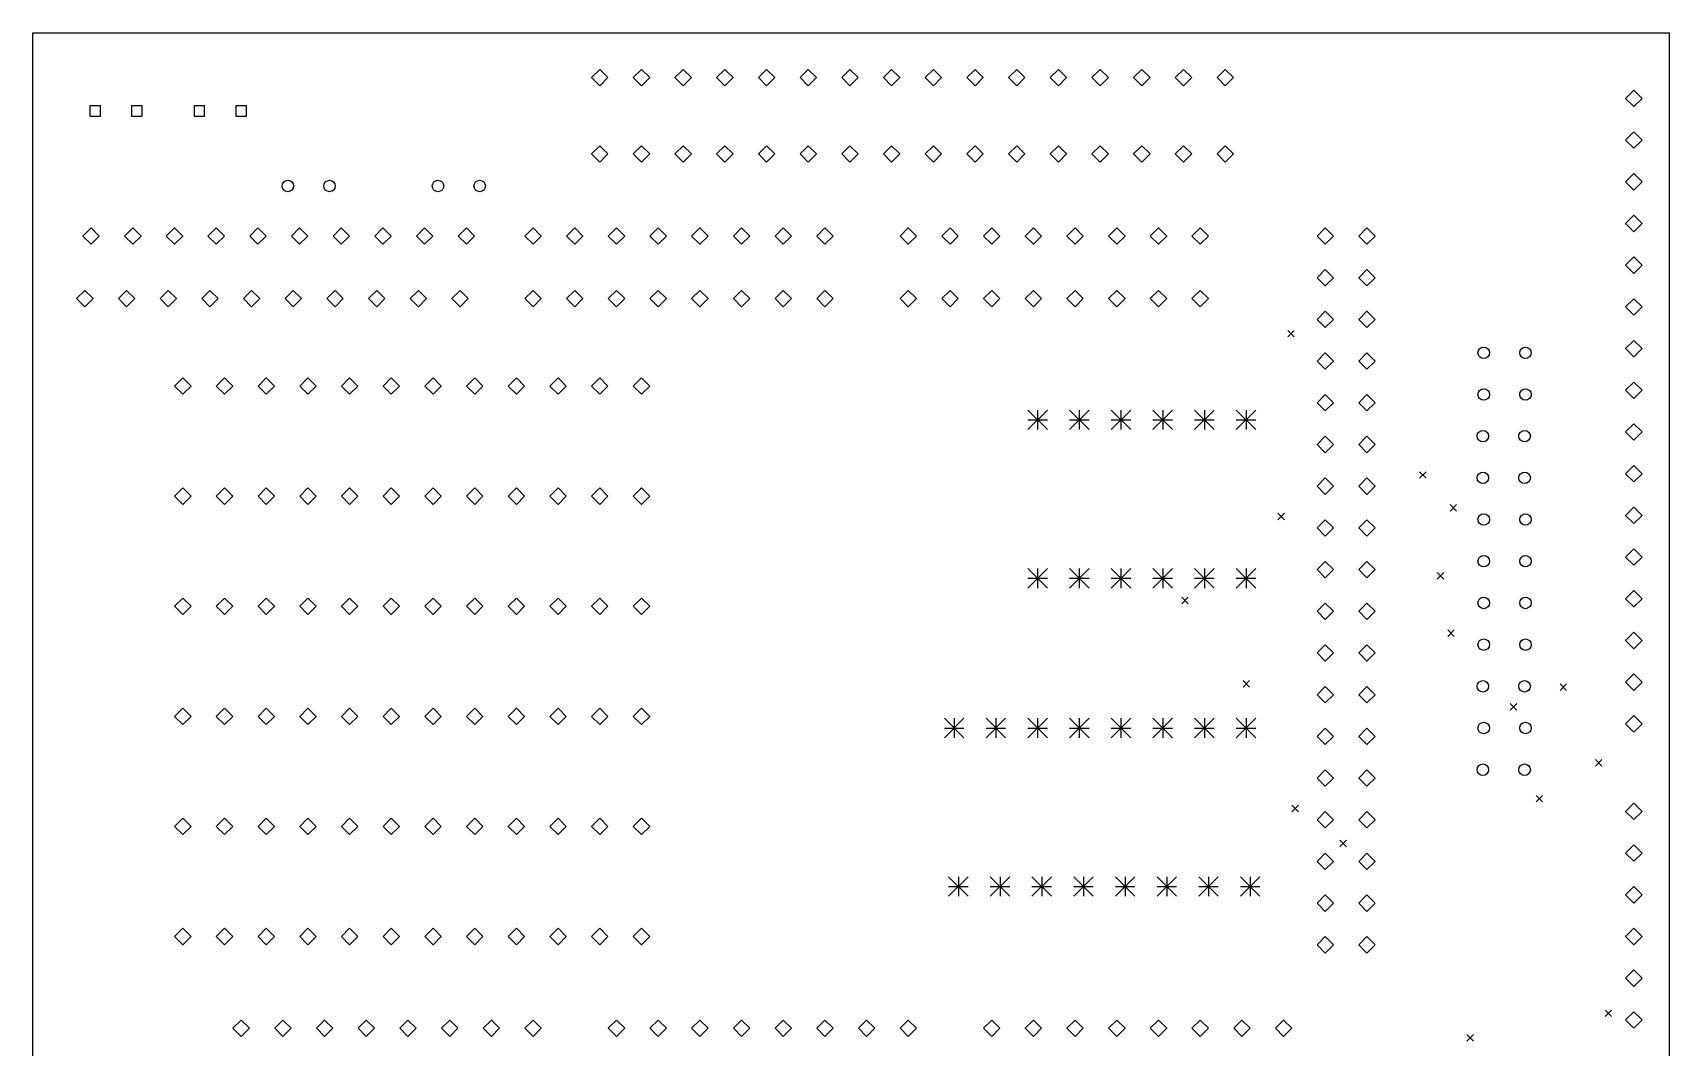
# Model space of a CAD drawing. Extents: x 114 to 215, y -159 to -37.
# Drawn here: x 115.2 to 214.9, y -98.6 to -36.8 of the extents above; entities that cross this region are included whole.
import ezdxf

# ---------------------------------------------------------------- set-up
doc = ezdxf.new("R2010")
doc.units = 0
doc.layers.add('BLACK', color=7, linetype='CONTINUOUS')

msp = doc.modelspace()

# ---------------------------------------------------------------- linework, layer by layer
at = {"layer": 'BLACK', "linetype": 'CONTINUOUS'}
for p, q in [((115.24, -36.8175), (214.935, -36.8175)), ((115.24, -135.2425), (115.24, -36.8175)), ((214.935, -36.8175), (214.935, -135.2425)), ((149.784, -39.048), (149.284, -39.548)), ((149.284, -39.548), (149.784, -40.048)), ((150.284, -39.548), (149.784, -39.048)), ((149.784, -40.048), (150.284, -39.548)), ((152.324, -39.048), (151.824, -39.548)), ((151.824, -39.548), (152.324, -40.048)), ((152.824, -39.548), (152.324, -39.048)), ((152.324, -40.048), (152.824, -39.548)), ((154.864, -39.048), (154.364, -39.548)), ((154.364, -39.548), (154.864, -40.048)), ((155.364, -39.548), (154.864, -39.048)), ((154.864, -40.048), (155.364, -39.548)), ((157.404, -39.048), (156.904, -39.548)), ((156.904, -39.548), (157.404, -40.048)), ((157.904, -39.548), (157.404, -39.048)), ((157.404, -40.048), (157.904, -39.548)), ((159.944, -39.048), (159.444, -39.548)), ((159.444, -39.548), (159.944, -40.048)), ((160.444, -39.548), (159.944, -39.048)), ((159.944, -40.048), (160.444, -39.548)), ((162.484, -39.048), (161.984, -39.548)), ((161.984, -39.548), (162.484, -40.048)), ((162.984, -39.548), (162.484, -39.048)), ((162.484, -40.048), (162.984, -39.548)), ((165.024, -39.048), (164.524, -39.548)), ((164.524, -39.548), (165.024, -40.048)), ((165.524, -39.548), (165.024, -39.048)), ((165.024, -40.048), (165.524, -39.548)), ((167.564, -39.048), (167.064, -39.548)), ((167.064, -39.548), (167.564, -40.048)), ((168.064, -39.548), (167.564, -39.048)), ((167.564, -40.048), (168.064, -39.548)), ((170.104, -39.048), (169.604, -39.548)), ((169.604, -39.548), (170.104, -40.048)), ((170.604, -39.548), (170.104, -39.048)), ((170.104, -40.048), (170.604, -39.548)), ((172.644, -39.048), (172.144, -39.548)), ((172.144, -39.548), (172.644, -40.048)), ((173.144, -39.548), (172.644, -39.048)), ((172.644, -40.048), (173.144, -39.548)), ((175.184, -39.048), (174.684, -39.548)), ((174.684, -39.548), (175.184, -40.048)), ((175.684, -39.548), (175.184, -39.048)), ((175.184, -40.048), (175.684, -39.548)), ((177.724, -39.048), (177.224, -39.548)), ((177.224, -39.548), (177.724, -40.048)), ((178.224, -39.548), (177.724, -39.048)), ((177.724, -40.048), (178.224, -39.548)), ((180.264, -39.048), (179.764, -39.548)), ((179.764, -39.548), (180.264, -40.048)), ((180.764, -39.548), (180.264, -39.048)), ((180.264, -40.048), (180.764, -39.548)), ((182.804, -39.048), (182.304, -39.548)), ((182.304, -39.548), (182.804, -40.048)), ((183.304, -39.548), (182.804, -39.048)), ((182.804, -40.048), (183.304, -39.548)), ((185.344, -39.048), (184.844, -39.548)), ((184.844, -39.548), (185.344, -40.048)), ((185.844, -39.548), (185.344, -39.048)), ((185.344, -40.048), (185.844, -39.548)), ((187.884, -39.048), (187.384, -39.548)), ((187.384, -39.548), (187.884, -40.048)), ((188.384, -39.548), (187.884, -39.048)), ((187.884, -40.048), (188.384, -39.548)), ((212.776, -40.318), (212.276, -40.818)), ((212.276, -40.818), (212.776, -41.318)), ((213.276, -40.818), (212.776, -40.318)), ((212.776, -41.318), (213.276, -40.818)), ((119.363201, -41.261799), (118.726799, -41.261799)), ((118.726799, -41.261799), (118.726799, -41.898201)), ((119.363201, -41.898201), (119.363201, -41.261799)), ((121.903201, -41.261799), (121.266799, -41.261799)), ((121.266799, -41.261799), (121.266799, -41.898201)), ((121.903201, -41.898201), (121.903201, -41.261799)), ((125.713201, -41.261799), (125.076799, -41.261799)), ((125.076799, -41.261799), (125.076799, -41.898201)), ((125.713201, -41.898201), (125.713201, -41.261799)), ((128.253201, -41.261799), (127.616799, -41.261799)), ((127.616799, -41.261799), (127.616799, -41.898201)), ((128.253201, -41.898201), (128.253201, -41.261799)), ((118.726799, -41.898201), (119.363201, -41.898201)), ((121.266799, -41.898201), (121.903201, -41.898201)), ((125.076799, -41.898201), (125.713201, -41.898201)), ((127.616799, -41.898201), (128.253201, -41.898201)), ((212.776, -42.858), (212.276, -43.358)), ((213.276, -43.358), (212.776, -42.858)), ((149.784, -43.698), (149.284, -44.198)), ((150.284, -44.198), (149.784, -43.698)), ((152.324, -43.698), (151.824, -44.198)), ((152.824, -44.198), (152.324, -43.698)), ((154.864, -43.698), (154.364, -44.198)), ((155.364, -44.198), (154.864, -43.698)), ((157.404, -43.698), (156.904, -44.198)), ((157.904, -44.198), (157.404, -43.698)), ((159.944, -43.698), (159.444, -44.198)), ((160.444, -44.198), (159.944, -43.698)), ((162.484, -43.698), (161.984, -44.198)), ((162.984, -44.198), (162.484, -43.698)), ((165.024, -43.698), (164.524, -44.198)), ((165.524, -44.198), (165.024, -43.698)), ((167.564, -43.698), (167.064, -44.198)), ((168.064, -44.198), (167.564, -43.698)), ((170.104, -43.698), (169.604, -44.198)), ((170.604, -44.198), (170.104, -43.698)), ((172.644, -43.698), (172.144, -44.198)), ((173.144, -44.198), (172.644, -43.698)), ((175.184, -43.698), (174.684, -44.198)), ((175.684, -44.198), (175.184, -43.698)), ((177.724, -43.698), (177.224, -44.198)), ((178.224, -44.198), (177.724, -43.698)), ((180.264, -43.698), (179.764, -44.198)), ((180.764, -44.198), (180.264, -43.698)), ((182.804, -43.698), (182.304, -44.198)), ((183.304, -44.198), (182.804, -43.698)), ((185.344, -43.698), (184.844, -44.198)), ((185.844, -44.198), (185.344, -43.698)), ((187.884, -43.698), (187.384, -44.198)), ((188.384, -44.198), (187.884, -43.698)), ((212.276, -43.358), (212.776, -43.858)), ((212.776, -43.858), (213.276, -43.358)), ((149.284, -44.198), (149.784, -44.698)), ((149.784, -44.698), (150.284, -44.198)), ((151.824, -44.198), (152.324, -44.698)), ((152.324, -44.698), (152.824, -44.198)), ((154.364, -44.198), (154.864, -44.698)), ((154.864, -44.698), (155.364, -44.198)), ((156.904, -44.198), (157.404, -44.698)), ((157.404, -44.698), (157.904, -44.198)), ((159.444, -44.198), (159.944, -44.698)), ((159.944, -44.698), (160.444, -44.198)), ((161.984, -44.198), (162.484, -44.698)), ((162.484, -44.698), (162.984, -44.198)), ((164.524, -44.198), (165.024, -44.698)), ((165.024, -44.698), (165.524, -44.198)), ((167.064, -44.198), (167.564, -44.698)), ((167.564, -44.698), (168.064, -44.198)), ((169.604, -44.198), (170.104, -44.698)), ((170.104, -44.698), (170.604, -44.198)), ((172.144, -44.198), (172.644, -44.698)), ((172.644, -44.698), (173.144, -44.198)), ((174.684, -44.198), (175.184, -44.698)), ((175.184, -44.698), (175.684, -44.198)), ((177.224, -44.198), (177.724, -44.698)), ((177.724, -44.698), (178.224, -44.198)), ((179.764, -44.198), (180.264, -44.698)), ((180.264, -44.698), (180.764, -44.198)), ((182.304, -44.198), (182.804, -44.698)), ((182.804, -44.698), (183.304, -44.198)), ((184.844, -44.198), (185.344, -44.698)), ((185.344, -44.698), (185.844, -44.198)), ((187.384, -44.198), (187.884, -44.698)), ((187.884, -44.698), (188.384, -44.198)), ((212.776, -45.398), (212.276, -45.898)), ((213.276, -45.898), (212.776, -45.398)), ((212.276, -45.898), (212.776, -46.398)), ((212.776, -46.398), (213.276, -45.898)), ((118.796, -48.7), (118.296, -49.2)), ((119.296, -49.2), (118.796, -48.7)), ((121.336, -48.7), (120.836, -49.2)), ((121.836, -49.2), (121.336, -48.7)), ((123.876, -48.7), (123.376, -49.2)), ((124.376, -49.2), (123.876, -48.7)), ((126.416, -48.7), (125.916, -49.2)), ((126.916, -49.2), (126.416, -48.7)), ((128.956, -48.7), (128.456, -49.2)), ((129.456, -49.2), (128.956, -48.7)), ((131.496, -48.7), (130.996, -49.2)), ((131.996, -49.2), (131.496, -48.7)), ((134.036, -48.7), (133.536, -49.2)), ((134.536, -49.2), (134.036, -48.7)), ((136.576, -48.7), (136.076, -49.2)), ((137.076, -49.2), (136.576, -48.7)), ((139.116, -48.7), (138.616, -49.2)), ((139.616, -49.2), (139.116, -48.7)), ((141.656, -48.7), (141.156, -49.2)), ((142.156, -49.2), (141.656, -48.7)), ((145.72, -48.7), (145.22, -49.2)), ((146.22, -49.2), (145.72, -48.7)), ((148.26, -48.7), (147.76, -49.2)), ((148.76, -49.2), (148.26, -48.7)), ((150.8, -48.7), (150.3, -49.2)), ((151.3, -49.2), (150.8, -48.7)), ((153.34, -48.7), (152.84, -49.2)), ((153.84, -49.2), (153.34, -48.7)), ((155.88, -48.7), (155.38, -49.2)), ((156.38, -49.2), (155.88, -48.7)), ((158.42, -48.7), (157.92, -49.2)), ((158.92, -49.2), (158.42, -48.7)), ((160.96, -48.7), (160.46, -49.2)), ((161.46, -49.2), (160.96, -48.7)), ((163.5, -48.7), (163, -49.2)), ((164, -49.2), (163.5, -48.7)), ((168.58, -48.7), (168.08, -49.2)), ((169.08, -49.2), (168.58, -48.7)), ((171.12, -48.7), (170.62, -49.2)), ((171.62, -49.2), (171.12, -48.7)), ((173.66, -48.7), (173.16, -49.2)), ((174.16, -49.2), (173.66, -48.7)), ((176.2, -48.7), (175.7, -49.2)), ((176.7, -49.2), (176.2, -48.7)), ((178.74, -48.7), (178.24, -49.2)), ((179.24, -49.2), (178.74, -48.7)), ((181.28, -48.7), (180.78, -49.2)), ((181.78, -49.2), (181.28, -48.7)), ((183.82, -48.7), (183.32, -49.2)), ((184.32, -49.2), (183.82, -48.7)), ((186.36, -48.7), (185.86, -49.2)), ((186.86, -49.2), (186.36, -48.7)), ((193.98, -48.7), (193.48, -49.2)), ((194.48, -49.2), (193.98, -48.7)), ((196.52, -48.7), (196.02, -49.2)), ((197.02, -49.2), (196.52, -48.7)), ((212.776, -47.938), (212.276, -48.438)), ((212.276, -48.438), (212.776, -48.938)), ((213.276, -48.438), (212.776, -47.938)), ((212.776, -48.938), (213.276, -48.438)), ((118.296, -49.2), (118.796, -49.7)), ((118.796, -49.7), (119.296, -49.2)), ((120.836, -49.2), (121.336, -49.7)), ((121.336, -49.7), (121.836, -49.2)), ((123.376, -49.2), (123.876, -49.7)), ((123.876, -49.7), (124.376, -49.2)), ((125.916, -49.2), (126.416, -49.7)), ((126.416, -49.7), (126.916, -49.2)), ((128.456, -49.2), (128.956, -49.7)), ((128.956, -49.7), (129.456, -49.2)), ((130.996, -49.2), (131.496, -49.7)), ((131.496, -49.7), (131.996, -49.2)), ((133.536, -49.2), (134.036, -49.7)), ((134.036, -49.7), (134.536, -49.2)), ((136.076, -49.2), (136.576, -49.7)), ((136.576, -49.7), (137.076, -49.2)), ((138.616, -49.2), (139.116, -49.7)), ((139.116, -49.7), (139.616, -49.2)), ((141.156, -49.2), (141.656, -49.7)), ((141.656, -49.7), (142.156, -49.2)), ((145.22, -49.2), (145.72, -49.7)), ((145.72, -49.7), (146.22, -49.2)), ((147.76, -49.2), (148.26, -49.7)), ((148.26, -49.7), (148.76, -49.2)), ((150.3, -49.2), (150.8, -49.7)), ((150.8, -49.7), (151.3, -49.2)), ((152.84, -49.2), (153.34, -49.7)), ((153.34, -49.7), (153.84, -49.2)), ((155.38, -49.2), (155.88, -49.7)), ((155.88, -49.7), (156.38, -49.2)), ((157.92, -49.2), (158.42, -49.7)), ((158.42, -49.7), (158.92, -49.2)), ((160.46, -49.2), (160.96, -49.7)), ((160.96, -49.7), (161.46, -49.2)), ((163, -49.2), (163.5, -49.7)), ((163.5, -49.7), (164, -49.2)), ((168.08, -49.2), (168.58, -49.7)), ((168.58, -49.7), (169.08, -49.2)), ((170.62, -49.2), (171.12, -49.7)), ((171.12, -49.7), (171.62, -49.2)), ((173.16, -49.2), (173.66, -49.7)), ((173.66, -49.7), (174.16, -49.2)), ((175.7, -49.2), (176.2, -49.7)), ((176.2, -49.7), (176.7, -49.2)), ((178.24, -49.2), (178.74, -49.7)), ((178.74, -49.7), (179.24, -49.2)), ((180.78, -49.2), (181.28, -49.7)), ((181.28, -49.7), (181.78, -49.2)), ((183.32, -49.2), (183.82, -49.7)), ((183.82, -49.7), (184.32, -49.2)), ((185.86, -49.2), (186.36, -49.7)), ((186.36, -49.7), (186.86, -49.2)), ((193.48, -49.2), (193.98, -49.7)), ((193.98, -49.7), (194.48, -49.2)), ((196.02, -49.2), (196.52, -49.7)), ((196.52, -49.7), (197.02, -49.2)), ((212.776, -50.478), (212.276, -50.978)), ((213.276, -50.978), (212.776, -50.478)), ((193.98, -51.24), (193.48, -51.74)), ((193.48, -51.74), (193.98, -52.24)), ((194.48, -51.74), (193.98, -51.24)), ((193.98, -52.24), (194.48, -51.74)), ((196.52, -51.24), (196.02, -51.74)), ((196.02, -51.74), (196.52, -52.24)), ((197.02, -51.74), (196.52, -51.24)), ((196.52, -52.24), (197.02, -51.74)), ((212.276, -50.978), (212.776, -51.478)), ((212.776, -51.478), (213.276, -50.978)), ((118.415, -52.51), (117.915, -53.01)), ((118.915, -53.01), (118.415, -52.51)), ((120.955, -52.51), (120.455, -53.01)), ((121.455, -53.01), (120.955, -52.51)), ((123.495, -52.51), (122.995, -53.01)), ((123.995, -53.01), (123.495, -52.51)), ((126.035, -52.51), (125.535, -53.01)), ((126.535, -53.01), (126.035, -52.51)), ((128.575, -52.51), (128.075, -53.01)), ((129.075, -53.01), (128.575, -52.51)), ((131.115, -52.51), (130.615, -53.01)), ((131.615, -53.01), (131.115, -52.51)), ((133.655, -52.51), (133.155, -53.01)), ((134.155, -53.01), (133.655, -52.51)), ((136.195, -52.51), (135.695, -53.01)), ((136.695, -53.01), (136.195, -52.51)), ((138.735, -52.51), (138.235, -53.01)), ((139.235, -53.01), (138.735, -52.51)), ((141.275, -52.51), (140.775, -53.01)), ((141.775, -53.01), (141.275, -52.51)), ((145.72, -52.51), (145.22, -53.01)), ((146.22, -53.01), (145.72, -52.51)), ((148.26, -52.51), (147.76, -53.01)), ((148.76, -53.01), (148.26, -52.51)), ((150.8, -52.51), (150.3, -53.01)), ((151.3, -53.01), (150.8, -52.51)), ((153.34, -52.51), (152.84, -53.01)), ((153.84, -53.01), (153.34, -52.51)), ((155.88, -52.51), (155.38, -53.01)), ((156.38, -53.01), (155.88, -52.51)), ((158.42, -52.51), (157.92, -53.01)), ((158.92, -53.01), (158.42, -52.51)), ((160.96, -52.51), (160.46, -53.01)), ((161.46, -53.01), (160.96, -52.51)), ((163.5, -52.51), (163, -53.01)), ((164, -53.01), (163.5, -52.51)), ((168.58, -52.51), (168.08, -53.01)), ((169.08, -53.01), (168.58, -52.51)), ((171.12, -52.51), (170.62, -53.01)), ((171.62, -53.01), (171.12, -52.51)), ((173.66, -52.51), (173.16, -53.01)), ((174.16, -53.01), (173.66, -52.51)), ((176.2, -52.51), (175.7, -53.01)), ((176.7, -53.01), (176.2, -52.51)), ((178.74, -52.51), (178.24, -53.01)), ((179.24, -53.01), (178.74, -52.51)), ((181.28, -52.51), (180.78, -53.01)), ((181.78, -53.01), (181.28, -52.51)), ((183.82, -52.51), (183.32, -53.01)), ((184.32, -53.01), (183.82, -52.51)), ((186.36, -52.51), (185.86, -53.01)), ((186.86, -53.01), (186.36, -52.51)), ((117.915, -53.01), (118.415, -53.51)), ((118.415, -53.51), (118.915, -53.01)), ((120.455, -53.01), (120.955, -53.51)), ((120.955, -53.51), (121.455, -53.01)), ((122.995, -53.01), (123.495, -53.51)), ((123.495, -53.51), (123.995, -53.01)), ((125.535, -53.01), (126.035, -53.51)), ((126.035, -53.51), (126.535, -53.01)), ((128.075, -53.01), (128.575, -53.51)), ((128.575, -53.51), (129.075, -53.01)), ((130.615, -53.01), (131.115, -53.51)), ((131.115, -53.51), (131.615, -53.01)), ((133.155, -53.01), (133.655, -53.51)), ((133.655, -53.51), (134.155, -53.01)), ((135.695, -53.01), (136.195, -53.51)), ((136.195, -53.51), (136.695, -53.01)), ((138.235, -53.01), (138.735, -53.51)), ((138.735, -53.51), (139.235, -53.01)), ((140.775, -53.01), (141.275, -53.51)), ((141.275, -53.51), (141.775, -53.01)), ((145.22, -53.01), (145.72, -53.51)), ((145.72, -53.51), (146.22, -53.01)), ((147.76, -53.01), (148.26, -53.51)), ((148.26, -53.51), (148.76, -53.01)), ((150.3, -53.01), (150.8, -53.51)), ((150.8, -53.51), (151.3, -53.01)), ((152.84, -53.01), (153.34, -53.51)), ((153.34, -53.51), (153.84, -53.01)), ((155.38, -53.01), (155.88, -53.51)), ((155.88, -53.51), (156.38, -53.01)), ((157.92, -53.01), (158.42, -53.51)), ((158.42, -53.51), (158.92, -53.01)), ((160.46, -53.01), (160.96, -53.51)), ((160.96, -53.51), (161.46, -53.01)), ((163, -53.01), (163.5, -53.51)), ((163.5, -53.51), (164, -53.01)), ((168.08, -53.01), (168.58, -53.51)), ((168.58, -53.51), (169.08, -53.01)), ((170.62, -53.01), (171.12, -53.51)), ((171.12, -53.51), (171.62, -53.01)), ((173.16, -53.01), (173.66, -53.51)), ((173.66, -53.51), (174.16, -53.01)), ((175.7, -53.01), (176.2, -53.51)), ((176.2, -53.51), (176.7, -53.01)), ((178.24, -53.01), (178.74, -53.51)), ((178.74, -53.51), (179.24, -53.01)), ((180.78, -53.01), (181.28, -53.51)), ((181.28, -53.51), (181.78, -53.01)), ((183.32, -53.01), (183.82, -53.51)), ((183.82, -53.51), (184.32, -53.01)), ((185.86, -53.01), (186.36, -53.51)), ((186.36, -53.51), (186.86, -53.01)), ((193.98, -53.78), (193.48, -54.28)), ((194.48, -54.28), (193.98, -53.78)), ((196.52, -53.78), (196.02, -54.28)), ((197.02, -54.28), (196.52, -53.78)), ((212.776, -53.018), (212.276, -53.518)), ((212.276, -53.518), (212.776, -54.018)), ((213.276, -53.518), (212.776, -53.018)), ((212.776, -54.018), (213.276, -53.518)), ((193.48, -54.28), (193.98, -54.78)), ((193.98, -54.78), (194.48, -54.28)), ((196.02, -54.28), (196.52, -54.78)), ((196.52, -54.78), (197.02, -54.28)), ((191.6908, -54.9464), (192.0908, -55.3464)), ((192.0908, -54.9464), (191.6908, -55.3464)), ((212.776, -55.558), (212.276, -56.058)), ((213.276, -56.058), (212.776, -55.558)), ((193.98, -56.32), (193.48, -56.82)), ((193.48, -56.82), (193.98, -57.32)), ((194.48, -56.82), (193.98, -56.32)), ((193.98, -57.32), (194.48, -56.82)), ((196.52, -56.32), (196.02, -56.82)), ((196.02, -56.82), (196.52, -57.32)), ((197.02, -56.82), (196.52, -56.32)), ((196.52, -57.32), (197.02, -56.82)), ((212.276, -56.058), (212.776, -56.558)), ((212.776, -56.558), (213.276, -56.058)), ((124.384, -57.844), (123.884, -58.344)), ((123.884, -58.344), (124.384, -58.844)), ((124.884, -58.344), (124.384, -57.844)), ((124.384, -58.844), (124.884, -58.344)), ((126.924, -57.844), (126.424, -58.344)), ((126.424, -58.344), (126.924, -58.844)), ((127.424, -58.344), (126.924, -57.844)), ((126.924, -58.844), (127.424, -58.344)), ((129.464, -57.844), (128.964, -58.344)), ((128.964, -58.344), (129.464, -58.844)), ((129.964, -58.344), (129.464, -57.844)), ((129.464, -58.844), (129.964, -58.344)), ((132.004, -57.844), (131.504, -58.344)), ((131.504, -58.344), (132.004, -58.844)), ((132.504, -58.344), (132.004, -57.844)), ((132.004, -58.844), (132.504, -58.344)), ((134.544, -57.844), (134.044, -58.344)), ((134.044, -58.344), (134.544, -58.844)), ((135.044, -58.344), (134.544, -57.844)), ((134.544, -58.844), (135.044, -58.344)), ((137.084, -57.844), (136.584, -58.344)), ((136.584, -58.344), (137.084, -58.844)), ((137.584, -58.344), (137.084, -57.844)), ((137.084, -58.844), (137.584, -58.344)), ((139.624, -57.844), (139.124, -58.344)), ((139.124, -58.344), (139.624, -58.844)), ((140.124, -58.344), (139.624, -57.844)), ((139.624, -58.844), (140.124, -58.344)), ((142.164, -57.844), (141.664, -58.344)), ((141.664, -58.344), (142.164, -58.844)), ((142.664, -58.344), (142.164, -57.844)), ((142.164, -58.844), (142.664, -58.344)), ((144.704, -57.844), (144.204, -58.344)), ((144.204, -58.344), (144.704, -58.844)), ((145.204, -58.344), (144.704, -57.844)), ((144.704, -58.844), (145.204, -58.344)), ((147.244, -57.844), (146.744, -58.344)), ((146.744, -58.344), (147.244, -58.844)), ((147.744, -58.344), (147.244, -57.844)), ((147.244, -58.844), (147.744, -58.344)), ((149.784, -57.844), (149.284, -58.344)), ((149.284, -58.344), (149.784, -58.844)), ((150.284, -58.344), (149.784, -57.844)), ((149.784, -58.844), (150.284, -58.344)), ((152.324, -57.844), (151.824, -58.344)), ((151.824, -58.344), (152.324, -58.844)), ((152.824, -58.344), (152.324, -57.844)), ((152.324, -58.844), (152.824, -58.344)), ((212.776, -58.098), (212.276, -58.598)), ((212.276, -58.598), (212.776, -59.098)), ((213.276, -58.598), (212.776, -58.098)), ((212.776, -59.098), (213.276, -58.598)), ((175.859, -59.801), (177.049, -60.991)), ((177.049, -59.801), (175.859, -60.991)), ((176.454, -59.801), (176.454, -60.991)), ((178.399, -59.801), (179.589, -60.991)), ((179.589, -59.801), (178.399, -60.991)), ((178.994, -59.801), (178.994, -60.991)), ((180.939, -59.801), (182.129, -60.991)), ((182.129, -59.801), (180.939, -60.991)), ((181.534, -59.801), (181.534, -60.991)), ((183.479, -59.801), (184.669, -60.991)), ((184.669, -59.801), (183.479, -60.991)), ((184.074, -59.801), (184.074, -60.991)), ((186.019, -59.801), (187.209, -60.991)), ((187.209, -59.801), (186.019, -60.991)), ((186.614, -59.801), (186.614, -60.991)), ((188.559, -59.801), (189.749, -60.991)), ((189.749, -59.801), (188.559, -60.991)), ((189.154, -59.801), (189.154, -60.991)), ((193.98, -58.86), (193.48, -59.36)), ((193.48, -59.36), (193.98, -59.86)), ((194.48, -59.36), (193.98, -58.86)), ((193.98, -59.86), (194.48, -59.36)), ((196.52, -58.86), (196.02, -59.36)), ((196.02, -59.36), (196.52, -59.86)), ((197.02, -59.36), (196.52, -58.86)), ((196.52, -59.86), (197.02, -59.36)), ((175.859, -60.396), (177.049, -60.396)), ((178.399, -60.396), (179.589, -60.396)), ((180.939, -60.396), (182.129, -60.396)), ((183.479, -60.396), (184.669, -60.396)), ((186.019, -60.396), (187.209, -60.396)), ((188.559, -60.396), (189.749, -60.396)), ((212.776, -60.638), (212.276, -61.138)), ((213.276, -61.138), (212.776, -60.638)), ((193.98, -61.4), (193.48, -61.9)), ((194.48, -61.9), (193.98, -61.4)), ((196.52, -61.4), (196.02, -61.9)), ((197.02, -61.9), (196.52, -61.4)), ((212.276, -61.138), (212.776, -61.638)), ((212.776, -61.638), (213.276, -61.138)), ((193.48, -61.9), (193.98, -62.4)), ((193.98, -62.4), (194.48, -61.9)), ((196.02, -61.9), (196.52, -62.4)), ((196.52, -62.4), (197.02, -61.9)), ((199.7157, -63.5601), (200.1157, -63.9601)), ((200.1157, -63.5601), (199.7157, -63.9601)), ((212.776, -63.178), (212.276, -63.678)), ((212.276, -63.678), (212.776, -64.178)), ((213.276, -63.678), (212.776, -63.178)), ((212.776, -64.178), (213.276, -63.678)), ((124.384, -64.5496), (123.884, -65.0496)), ((124.884, -65.0496), (124.384, -64.5496)), ((126.924, -64.5496), (126.424, -65.0496)), ((127.424, -65.0496), (126.924, -64.5496)), ((129.464, -64.5496), (128.964, -65.0496)), ((129.964, -65.0496), (129.464, -64.5496)), ((132.004, -64.5496), (131.504, -65.0496)), ((132.504, -65.0496), (132.004, -64.5496)), ((134.544, -64.5496), (134.044, -65.0496)), ((135.044, -65.0496), (134.544, -64.5496)), ((137.084, -64.5496), (136.584, -65.0496)), ((137.584, -65.0496), (137.084, -64.5496)), ((139.624, -64.5496), (139.124, -65.0496)), ((140.124, -65.0496), (139.624, -64.5496)), ((142.164, -64.5496), (141.664, -65.0496)), ((142.664, -65.0496), (142.164, -64.5496)), ((144.704, -64.5496), (144.204, -65.0496)), ((145.204, -65.0496), (144.704, -64.5496)), ((147.244, -64.5496), (146.744, -65.0496)), ((147.744, -65.0496), (147.244, -64.5496)), ((149.784, -64.5496), (149.284, -65.0496)), ((150.284, -65.0496), (149.784, -64.5496)), ((152.324, -64.5496), (151.824, -65.0496)), ((152.824, -65.0496), (152.324, -64.5496)), ((193.98, -63.94), (193.48, -64.44)), ((193.48, -64.44), (193.98, -64.94)), ((194.48, -64.44), (193.98, -63.94)), ((193.98, -64.94), (194.48, -64.44)), ((196.52, -63.94), (196.02, -64.44)), ((196.02, -64.44), (196.52, -64.94)), ((197.02, -64.44), (196.52, -63.94)), ((196.52, -64.94), (197.02, -64.44)), ((123.884, -65.0496), (124.384, -65.5496)), ((124.384, -65.5496), (124.884, -65.0496)), ((126.424, -65.0496), (126.924, -65.5496)), ((126.924, -65.5496), (127.424, -65.0496)), ((128.964, -65.0496), (129.464, -65.5496)), ((129.464, -65.5496), (129.964, -65.0496)), ((131.504, -65.0496), (132.004, -65.5496)), ((132.004, -65.5496), (132.504, -65.0496)), ((134.044, -65.0496), (134.544, -65.5496)), ((134.544, -65.5496), (135.044, -65.0496)), ((136.584, -65.0496), (137.084, -65.5496)), ((137.084, -65.5496), (137.584, -65.0496)), ((139.124, -65.0496), (139.624, -65.5496)), ((139.624, -65.5496), (140.124, -65.0496)), ((141.664, -65.0496), (142.164, -65.5496)), ((142.164, -65.5496), (142.664, -65.0496)), ((144.204, -65.0496), (144.704, -65.5496)), ((144.704, -65.5496), (145.204, -65.0496)), ((146.744, -65.0496), (147.244, -65.5496)), ((147.244, -65.5496), (147.744, -65.0496)), ((149.284, -65.0496), (149.784, -65.5496)), ((149.784, -65.5496), (150.284, -65.0496)), ((151.824, -65.0496), (152.324, -65.5496)), ((152.324, -65.5496), (152.824, -65.0496)), ((201.5788, -65.5562), (201.9788, -65.9562)), ((201.9788, -65.5562), (201.5788, -65.9562)), ((212.776, -65.718), (212.276, -66.218)), ((213.276, -66.218), (212.776, -65.718)), ((191.0864, -66.0886), (191.4864, -66.4886)), ((191.4864, -66.0886), (191.0864, -66.4886)), ((193.98, -66.48), (193.48, -66.98)), ((194.48, -66.98), (193.98, -66.48)), ((196.52, -66.48), (196.02, -66.98)), ((197.02, -66.98), (196.52, -66.48)), ((212.276, -66.218), (212.776, -66.718)), ((212.776, -66.718), (213.276, -66.218)), ((193.48, -66.98), (193.98, -67.48)), ((193.98, -67.48), (194.48, -66.98)), ((196.02, -66.98), (196.52, -67.48)), ((196.52, -67.48), (197.02, -66.98)), ((212.776, -68.258), (212.276, -68.758)), ((212.276, -68.758), (212.776, -69.258)), ((213.276, -68.758), (212.776, -68.258)), ((212.776, -69.258), (213.276, -68.758)), ((175.859, -69.453), (177.049, -70.643)), ((177.049, -69.453), (175.859, -70.643)), ((176.454, -69.453), (176.454, -70.643)), ((178.399, -69.453), (179.589, -70.643)), ((179.589, -69.453), (178.399, -70.643)), ((178.994, -69.453), (178.994, -70.643)), ((180.939, -69.453), (182.129, -70.643)), ((182.129, -69.453), (180.939, -70.643)), ((181.534, -69.453), (181.534, -70.643)), ((183.479, -69.453), (184.669, -70.643)), ((184.669, -69.453), (183.479, -70.643)), ((184.074, -69.453), (184.074, -70.643)), ((186.019, -69.453), (187.209, -70.643)), ((187.209, -69.453), (186.019, -70.643)), ((186.614, -69.453), (186.614, -70.643)), ((188.559, -69.453), (189.749, -70.643)), ((189.749, -69.453), (188.559, -70.643)), ((189.154, -69.453), (189.154, -70.643)), ((193.98, -69.02), (193.48, -69.52)), ((193.48, -69.52), (193.98, -70.02)), ((194.48, -69.52), (193.98, -69.02)), ((193.98, -70.02), (194.48, -69.52)), ((196.52, -69.02), (196.02, -69.52)), ((196.02, -69.52), (196.52, -70.02)), ((197.02, -69.52), (196.52, -69.02)), ((196.52, -70.02), (197.02, -69.52)), ((200.8026, -69.6977), (201.2026, -70.0977)), ((201.2026, -69.6977), (200.8026, -70.0977)), ((175.859, -70.048), (177.049, -70.048)), ((178.399, -70.048), (179.589, -70.048)), ((180.939, -70.048), (182.129, -70.048)), ((183.479, -70.048), (184.669, -70.048)), ((186.019, -70.048), (187.209, -70.048)), ((188.559, -70.048), (189.749, -70.048)), ((124.384, -71.2552), (123.884, -71.7552)), ((123.884, -71.7552), (124.384, -72.2552)), ((124.884, -71.7552), (124.384, -71.2552)), ((124.384, -72.2552), (124.884, -71.7552)), ((126.924, -71.2552), (126.424, -71.7552)), ((126.424, -71.7552), (126.924, -72.2552)), ((127.424, -71.7552), (126.924, -71.2552)), ((126.924, -72.2552), (127.424, -71.7552)), ((129.464, -71.2552), (128.964, -71.7552)), ((128.964, -71.7552), (129.464, -72.2552)), ((129.964, -71.7552), (129.464, -71.2552)), ((129.464, -72.2552), (129.964, -71.7552)), ((132.004, -71.2552), (131.504, -71.7552)), ((131.504, -71.7552), (132.004, -72.2552)), ((132.504, -71.7552), (132.004, -71.2552)), ((132.004, -72.2552), (132.504, -71.7552)), ((134.544, -71.2552), (134.044, -71.7552)), ((134.044, -71.7552), (134.544, -72.2552)), ((135.044, -71.7552), (134.544, -71.2552)), ((134.544, -72.2552), (135.044, -71.7552)), ((137.084, -71.2552), (136.584, -71.7552)), ((136.584, -71.7552), (137.084, -72.2552)), ((137.584, -71.7552), (137.084, -71.2552)), ((137.084, -72.2552), (137.584, -71.7552)), ((139.624, -71.2552), (139.124, -71.7552)), ((139.124, -71.7552), (139.624, -72.2552)), ((140.124, -71.7552), (139.624, -71.2552)), ((139.624, -72.2552), (140.124, -71.7552)), ((142.164, -71.2552), (141.664, -71.7552)), ((141.664, -71.7552), (142.164, -72.2552)), ((142.664, -71.7552), (142.164, -71.2552)), ((142.164, -72.2552), (142.664, -71.7552)), ((144.704, -71.2552), (144.204, -71.7552)), ((144.204, -71.7552), (144.704, -72.2552)), ((145.204, -71.7552), (144.704, -71.2552)), ((144.704, -72.2552), (145.204, -71.7552)), ((147.244, -71.2552), (146.744, -71.7552)), ((146.744, -71.7552), (147.244, -72.2552)), ((147.744, -71.7552), (147.244, -71.2552)), ((147.244, -72.2552), (147.744, -71.7552)), ((149.784, -71.2552), (149.284, -71.7552)), ((149.284, -71.7552), (149.784, -72.2552)), ((150.284, -71.7552), (149.784, -71.2552)), ((149.784, -72.2552), (150.284, -71.7552)), ((152.324, -71.2552), (151.824, -71.7552)), ((151.824, -71.7552), (152.324, -72.2552)), ((152.824, -71.7552), (152.324, -71.2552)), ((152.324, -72.2552), (152.824, -71.7552)), ((185.236, -71.2013), (185.636, -71.6013)), ((185.636, -71.2013), (185.236, -71.6013)), ((193.98, -71.56), (193.48, -72.06)), ((194.48, -72.06), (193.98, -71.56)), ((196.52, -71.56), (196.02, -72.06)), ((197.02, -72.06), (196.52, -71.56)), ((212.776, -70.798), (212.276, -71.298)), ((212.276, -71.298), (212.776, -71.798)), ((213.276, -71.298), (212.776, -70.798)), ((212.776, -71.798), (213.276, -71.298)), ((193.48, -72.06), (193.98, -72.56)), ((193.98, -72.56), (194.48, -72.06)), ((196.02, -72.06), (196.52, -72.56)), ((196.52, -72.56), (197.02, -72.06)), ((201.4371, -73.1923), (201.8371, -73.5923)), ((201.8371, -73.1923), (201.4371, -73.5923)), ((212.776, -73.338), (212.276, -73.838)), ((213.276, -73.838), (212.776, -73.338)), ((193.98, -74.1), (193.48, -74.6)), ((193.48, -74.6), (193.98, -75.1)), ((194.48, -74.6), (193.98, -74.1)), ((193.98, -75.1), (194.48, -74.6)), ((196.52, -74.1), (196.02, -74.6)), ((196.02, -74.6), (196.52, -75.1)), ((197.02, -74.6), (196.52, -74.1)), ((196.52, -75.1), (197.02, -74.6)), ((212.276, -73.838), (212.776, -74.338)), ((212.776, -74.338), (213.276, -73.838)), ((188.9718, -76.2796), (189.3718, -76.6796)), ((189.3718, -76.2796), (188.9718, -76.6796)), ((193.98, -76.64), (193.48, -77.14)), ((194.48, -77.14), (193.98, -76.64)), ((196.52, -76.64), (196.02, -77.14)), ((197.02, -77.14), (196.52, -76.64)), ((208.2796, -76.4843), (208.6796, -76.8843)), ((208.6796, -76.4843), (208.2796, -76.8843)), ((212.776, -75.878), (212.276, -76.378)), ((212.276, -76.378), (212.776, -76.878)), ((213.276, -76.378), (212.776, -75.878)), ((212.776, -76.878), (213.276, -76.378)), ((193.48, -77.14), (193.98, -77.64)), ((193.98, -77.64), (194.48, -77.14)), ((196.02, -77.14), (196.52, -77.64)), ((196.52, -77.64), (197.02, -77.14)), ((205.2507, -77.6832), (205.6507, -78.0832)), ((205.6507, -77.6832), (205.2507, -78.0832)), ((124.384, -77.9608), (123.884, -78.4608)), ((123.884, -78.4608), (124.384, -78.9608)), ((124.884, -78.4608), (124.384, -77.9608)), ((124.384, -78.9608), (124.884, -78.4608)), ((126.924, -77.9608), (126.424, -78.4608)), ((126.424, -78.4608), (126.924, -78.9608)), ((127.424, -78.4608), (126.924, -77.9608)), ((126.924, -78.9608), (127.424, -78.4608)), ((129.464, -77.9608), (128.964, -78.4608)), ((128.964, -78.4608), (129.464, -78.9608)), ((129.964, -78.4608), (129.464, -77.9608)), ((129.464, -78.9608), (129.964, -78.4608)), ((132.004, -77.9608), (131.504, -78.4608)), ((131.504, -78.4608), (132.004, -78.9608)), ((132.504, -78.4608), (132.004, -77.9608)), ((132.004, -78.9608), (132.504, -78.4608)), ((134.544, -77.9608), (134.044, -78.4608)), ((134.044, -78.4608), (134.544, -78.9608)), ((135.044, -78.4608), (134.544, -77.9608)), ((134.544, -78.9608), (135.044, -78.4608)), ((137.084, -77.9608), (136.584, -78.4608)), ((136.584, -78.4608), (137.084, -78.9608)), ((137.584, -78.4608), (137.084, -77.9608)), ((137.084, -78.9608), (137.584, -78.4608)), ((139.624, -77.9608), (139.124, -78.4608)), ((139.124, -78.4608), (139.624, -78.9608)), ((140.124, -78.4608), (139.624, -77.9608)), ((139.624, -78.9608), (140.124, -78.4608)), ((142.164, -77.9608), (141.664, -78.4608)), ((141.664, -78.4608), (142.164, -78.9608)), ((142.664, -78.4608), (142.164, -77.9608)), ((142.164, -78.9608), (142.664, -78.4608)), ((144.704, -77.9608), (144.204, -78.4608)), ((144.204, -78.4608), (144.704, -78.9608)), ((145.204, -78.4608), (144.704, -77.9608)), ((144.704, -78.9608), (145.204, -78.4608)), ((147.244, -77.9608), (146.744, -78.4608)), ((146.744, -78.4608), (147.244, -78.9608)), ((147.744, -78.4608), (147.244, -77.9608)), ((147.244, -78.9608), (147.744, -78.4608)), ((149.784, -77.9608), (149.284, -78.4608)), ((149.284, -78.4608), (149.784, -78.9608)), ((150.284, -78.4608), (149.784, -77.9608)), ((149.784, -78.9608), (150.284, -78.4608)), ((152.324, -77.9608), (151.824, -78.4608)), ((151.824, -78.4608), (152.324, -78.9608)), ((152.824, -78.4608), (152.324, -77.9608)), ((152.324, -78.9608), (152.824, -78.4608)), ((170.779, -78.577), (171.969, -79.767)), ((171.969, -78.577), (170.779, -79.767)), ((171.374, -78.577), (171.374, -79.767)), ((173.319, -78.577), (174.509, -79.767)), ((174.509, -78.577), (173.319, -79.767)), ((173.914, -78.577), (173.914, -79.767)), ((175.859, -78.577), (177.049, -79.767)), ((177.049, -78.577), (175.859, -79.767)), ((176.454, -78.577), (176.454, -79.767)), ((178.399, -78.577), (179.589, -79.767)), ((179.589, -78.577), (178.399, -79.767)), ((178.994, -78.577), (178.994, -79.767)), ((180.939, -78.577), (182.129, -79.767)), ((182.129, -78.577), (180.939, -79.767)), ((181.534, -78.577), (181.534, -79.767)), ((183.479, -78.577), (184.669, -79.767)), ((184.669, -78.577), (183.479, -79.767)), ((184.074, -78.577), (184.074, -79.767)), ((186.019, -78.577), (187.209, -79.767)), ((187.209, -78.577), (186.019, -79.767)), ((186.614, -78.577), (186.614, -79.767)), ((188.559, -78.577), (189.749, -79.767)), ((189.749, -78.577), (188.559, -79.767)), ((189.154, -78.577), (189.154, -79.767)), ((212.776, -78.418), (212.276, -78.918)), ((213.276, -78.918), (212.776, -78.418)), ((170.779, -79.172), (171.969, -79.172)), ((173.319, -79.172), (174.509, -79.172)), ((175.859, -79.172), (177.049, -79.172)), ((178.399, -79.172), (179.589, -79.172)), ((180.939, -79.172), (182.129, -79.172)), ((183.479, -79.172), (184.669, -79.172)), ((186.019, -79.172), (187.209, -79.172)), ((188.559, -79.172), (189.749, -79.172)), ((193.98, -79.18), (193.48, -79.68)), ((193.48, -79.68), (193.98, -80.18)), ((194.48, -79.68), (193.98, -79.18)), ((193.98, -80.18), (194.48, -79.68)), ((196.52, -79.18), (196.02, -79.68)), ((196.02, -79.68), (196.52, -80.18)), ((197.02, -79.68), (196.52, -79.18)), ((196.52, -80.18), (197.02, -79.68)), ((212.276, -78.918), (212.776, -79.418)), ((212.776, -79.418), (213.276, -78.918)), ((193.98, -81.72), (193.48, -82.22)), ((194.48, -82.22), (193.98, -81.72)), ((196.52, -81.72), (196.02, -82.22)), ((197.02, -82.22), (196.52, -81.72)), ((210.4346, -81.0854), (210.8346, -81.4854)), ((210.8346, -81.0854), (210.4346, -81.4854)), ((193.48, -82.22), (193.98, -82.72)), ((193.98, -82.72), (194.48, -82.22)), ((196.02, -82.22), (196.52, -82.72)), ((196.52, -82.72), (197.02, -82.22)), ((206.8223, -83.273), (207.2223, -83.673)), ((207.2223, -83.273), (206.8223, -83.673)), ((124.384, -84.6664), (123.884, -85.1664)), ((124.884, -85.1664), (124.384, -84.6664)), ((126.924, -84.6664), (126.424, -85.1664)), ((127.424, -85.1664), (126.924, -84.6664)), ((129.464, -84.6664), (128.964, -85.1664)), ((129.964, -85.1664), (129.464, -84.6664)), ((132.004, -84.6664), (131.504, -85.1664)), ((132.504, -85.1664), (132.004, -84.6664)), ((134.544, -84.6664), (134.044, -85.1664)), ((135.044, -85.1664), (134.544, -84.6664)), ((137.084, -84.6664), (136.584, -85.1664)), ((137.584, -85.1664), (137.084, -84.6664)), ((139.624, -84.6664), (139.124, -85.1664)), ((140.124, -85.1664), (139.624, -84.6664)), ((142.164, -84.6664), (141.664, -85.1664)), ((142.664, -85.1664), (142.164, -84.6664)), ((144.704, -84.6664), (144.204, -85.1664)), ((145.204, -85.1664), (144.704, -84.6664)), ((147.244, -84.6664), (146.744, -85.1664)), ((147.744, -85.1664), (147.244, -84.6664)), ((149.784, -84.6664), (149.284, -85.1664)), ((150.284, -85.1664), (149.784, -84.6664)), ((152.324, -84.6664), (151.824, -85.1664)), ((152.824, -85.1664), (152.324, -84.6664)), ((191.9475, -83.8745), (192.3475, -84.2745)), ((192.3475, -83.8745), (191.9475, -84.2745)), ((193.98, -84.26), (193.48, -84.76)), ((194.48, -84.76), (193.98, -84.26)), ((196.52, -84.26), (196.02, -84.76)), ((197.02, -84.76), (196.52, -84.26)), ((212.776, -83.752), (212.276, -84.252)), ((212.276, -84.252), (212.776, -84.752)), ((213.276, -84.252), (212.776, -83.752)), ((212.776, -84.752), (213.276, -84.252)), ((123.884, -85.1664), (124.384, -85.6664)), ((124.384, -85.6664), (124.884, -85.1664)), ((126.424, -85.1664), (126.924, -85.6664)), ((126.924, -85.6664), (127.424, -85.1664)), ((128.964, -85.1664), (129.464, -85.6664)), ((129.464, -85.6664), (129.964, -85.1664)), ((131.504, -85.1664), (132.004, -85.6664)), ((132.004, -85.6664), (132.504, -85.1664)), ((134.044, -85.1664), (134.544, -85.6664)), ((134.544, -85.6664), (135.044, -85.1664)), ((136.584, -85.1664), (137.084, -85.6664)), ((137.084, -85.6664), (137.584, -85.1664)), ((139.124, -85.1664), (139.624, -85.6664)), ((139.624, -85.6664), (140.124, -85.1664)), ((141.664, -85.1664), (142.164, -85.6664)), ((142.164, -85.6664), (142.664, -85.1664)), ((144.204, -85.1664), (144.704, -85.6664)), ((144.704, -85.6664), (145.204, -85.1664)), ((146.744, -85.1664), (147.244, -85.6664)), ((147.244, -85.6664), (147.744, -85.1664)), ((149.284, -85.1664), (149.784, -85.6664)), ((149.784, -85.6664), (150.284, -85.1664)), ((151.824, -85.1664), (152.324, -85.6664)), ((152.324, -85.6664), (152.824, -85.1664)), ((193.48, -84.76), (193.98, -85.26)), ((193.98, -85.26), (194.48, -84.76)), ((196.02, -84.76), (196.52, -85.26)), ((196.52, -85.26), (197.02, -84.76)), ((194.8746, -86.0054), (195.2746, -86.4054)), ((195.2746, -86.0054), (194.8746, -86.4054)), ((212.776, -86.292), (212.276, -86.792)), ((213.276, -86.792), (212.776, -86.292)), ((193.98, -86.8), (193.48, -87.3)), ((193.48, -87.3), (193.98, -87.8)), ((194.48, -87.3), (193.98, -86.8)), ((193.98, -87.8), (194.48, -87.3)), ((196.52, -86.8), (196.02, -87.3)), ((196.02, -87.3), (196.52, -87.8)), ((197.02, -87.3), (196.52, -86.8)), ((196.52, -87.8), (197.02, -87.3)), ((212.276, -86.792), (212.776, -87.292)), ((212.776, -87.292), (213.276, -86.792)), ((171.033, -88.229), (172.223, -89.419)), ((172.223, -88.229), (171.033, -89.419)), ((171.628, -88.229), (171.628, -89.419)), ((173.573, -88.229), (174.763, -89.419)), ((174.763, -88.229), (173.573, -89.419)), ((174.168, -88.229), (174.168, -89.419)), ((176.113, -88.229), (177.303, -89.419)), ((177.303, -88.229), (176.113, -89.419)), ((176.708, -88.229), (176.708, -89.419)), ((178.653, -88.229), (179.843, -89.419)), ((179.843, -88.229), (178.653, -89.419)), ((179.248, -88.229), (179.248, -89.419)), ((181.193, -88.229), (182.383, -89.419)), ((182.383, -88.229), (181.193, -89.419)), ((181.788, -88.229), (181.788, -89.419)), ((183.733, -88.229), (184.923, -89.419)), ((184.923, -88.229), (183.733, -89.419)), ((184.328, -88.229), (184.328, -89.419)), ((186.273, -88.229), (187.463, -89.419)), ((187.463, -88.229), (186.273, -89.419)), ((186.868, -88.229), (186.868, -89.419)), ((188.813, -88.229), (190.003, -89.419)), ((190.003, -88.229), (188.813, -89.419)), ((189.408, -88.229), (189.408, -89.419)), ((171.033, -88.824), (172.223, -88.824)), ((173.573, -88.824), (174.763, -88.824)), ((176.113, -88.824), (177.303, -88.824)), ((178.653, -88.824), (179.843, -88.824)), ((181.193, -88.824), (182.383, -88.824)), ((183.733, -88.824), (184.923, -88.824)), ((186.273, -88.824), (187.463, -88.824)), ((188.813, -88.824), (190.003, -88.824)), ((193.98, -89.34), (193.48, -89.84)), ((194.48, -89.84), (193.98, -89.34)), ((196.52, -89.34), (196.02, -89.84)), ((197.02, -89.84), (196.52, -89.34)), ((212.776, -88.832), (212.276, -89.332)), ((212.276, -89.332), (212.776, -89.832)), ((213.276, -89.332), (212.776, -88.832)), ((212.776, -89.832), (213.276, -89.332)), ((193.48, -89.84), (193.98, -90.34)), ((193.98, -90.34), (194.48, -89.84)), ((196.02, -89.84), (196.52, -90.34)), ((196.52, -90.34), (197.02, -89.84)), ((124.384, -91.372), (123.884, -91.872)), ((124.884, -91.872), (124.384, -91.372)), ((126.924, -91.372), (126.424, -91.872)), ((127.424, -91.872), (126.924, -91.372)), ((129.464, -91.372), (128.964, -91.872)), ((129.964, -91.872), (129.464, -91.372)), ((132.004, -91.372), (131.504, -91.872)), ((132.504, -91.872), (132.004, -91.372)), ((134.544, -91.372), (134.044, -91.872)), ((135.044, -91.872), (134.544, -91.372)), ((137.084, -91.372), (136.584, -91.872)), ((137.584, -91.872), (137.084, -91.372)), ((139.624, -91.372), (139.124, -91.872)), ((140.124, -91.872), (139.624, -91.372)), ((142.164, -91.372), (141.664, -91.872)), ((142.664, -91.872), (142.164, -91.372)), ((144.704, -91.372), (144.204, -91.872)), ((145.204, -91.872), (144.704, -91.372)), ((147.244, -91.372), (146.744, -91.872)), ((147.744, -91.872), (147.244, -91.372)), ((149.784, -91.372), (149.284, -91.872)), ((150.284, -91.872), (149.784, -91.372)), ((152.324, -91.372), (151.824, -91.872)), ((152.824, -91.872), (152.324, -91.372)), ((212.776, -91.372), (212.276, -91.872)), ((213.276, -91.872), (212.776, -91.372)), ((123.884, -91.872), (124.384, -92.372)), ((124.384, -92.372), (124.884, -91.872)), ((126.424, -91.872), (126.924, -92.372)), ((126.924, -92.372), (127.424, -91.872)), ((128.964, -91.872), (129.464, -92.372)), ((129.464, -92.372), (129.964, -91.872)), ((131.504, -91.872), (132.004, -92.372)), ((132.004, -92.372), (132.504, -91.872)), ((134.044, -91.872), (134.544, -92.372)), ((134.544, -92.372), (135.044, -91.872)), ((136.584, -91.872), (137.084, -92.372)), ((137.084, -92.372), (137.584, -91.872)), ((139.124, -91.872), (139.624, -92.372)), ((139.624, -92.372), (140.124, -91.872)), ((141.664, -91.872), (142.164, -92.372)), ((142.164, -92.372), (142.664, -91.872)), ((144.204, -91.872), (144.704, -92.372)), ((144.704, -92.372), (145.204, -91.872)), ((146.744, -91.872), (147.244, -92.372)), ((147.244, -92.372), (147.744, -91.872)), ((149.284, -91.872), (149.784, -92.372)), ((149.784, -92.372), (150.284, -91.872)), ((151.824, -91.872), (152.324, -92.372)), ((152.324, -92.372), (152.824, -91.872)), ((193.98, -91.88), (193.48, -92.38)), ((193.48, -92.38), (193.98, -92.88)), ((194.48, -92.38), (193.98, -91.88)), ((193.98, -92.88), (194.48, -92.38)), ((196.52, -91.88), (196.02, -92.38)), ((196.02, -92.38), (196.52, -92.88)), ((197.02, -92.38), (196.52, -91.88)), ((196.52, -92.88), (197.02, -92.38)), ((212.276, -91.872), (212.776, -92.372)), ((212.776, -92.372), (213.276, -91.872)), ((212.776, -93.912), (212.276, -94.412)), ((212.276, -94.412), (212.776, -94.912)), ((213.276, -94.412), (212.776, -93.912)), ((212.776, -94.912), (213.276, -94.412)), ((211.0247, -96.3529), (211.4247, -96.7529)), ((211.4247, -96.3529), (211.0247, -96.7529)), ((212.776, -96.452), (212.276, -96.952)), ((213.276, -96.952), (212.776, -96.452)), ((127.94, -96.96), (127.44, -97.46)), ((127.44, -97.46), (127.94, -97.96)), ((128.44, -97.46), (127.94, -96.96)), ((127.94, -97.96), (128.44, -97.46)), ((130.48, -96.96), (129.98, -97.46)), ((129.98, -97.46), (130.48, -97.96)), ((130.98, -97.46), (130.48, -96.96)), ((130.48, -97.96), (130.98, -97.46)), ((133.02, -96.96), (132.52, -97.46)), ((132.52, -97.46), (133.02, -97.96)), ((133.52, -97.46), (133.02, -96.96)), ((133.02, -97.96), (133.52, -97.46)), ((135.56, -96.96), (135.06, -97.46)), ((135.06, -97.46), (135.56, -97.96)), ((136.06, -97.46), (135.56, -96.96)), ((135.56, -97.96), (136.06, -97.46)), ((138.1, -96.96), (137.6, -97.46)), ((137.6, -97.46), (138.1, -97.96)), ((138.6, -97.46), (138.1, -96.96)), ((138.1, -97.96), (138.6, -97.46)), ((140.64, -96.96), (140.14, -97.46)), ((140.14, -97.46), (140.64, -97.96)), ((141.14, -97.46), (140.64, -96.96)), ((140.64, -97.96), (141.14, -97.46)), ((143.18, -96.96), (142.68, -97.46)), ((142.68, -97.46), (143.18, -97.96)), ((143.68, -97.46), (143.18, -96.96)), ((143.18, -97.96), (143.68, -97.46)), ((145.72, -96.96), (145.22, -97.46)), ((145.22, -97.46), (145.72, -97.96)), ((146.22, -97.46), (145.72, -96.96)), ((145.72, -97.96), (146.22, -97.46)), ((150.8, -96.96), (150.3, -97.46)), ((150.3, -97.46), (150.8, -97.96)), ((151.3, -97.46), (150.8, -96.96)), ((150.8, -97.96), (151.3, -97.46)), ((153.34, -96.96), (152.84, -97.46)), ((152.84, -97.46), (153.34, -97.96)), ((153.84, -97.46), (153.34, -96.96)), ((153.34, -97.96), (153.84, -97.46)), ((155.88, -96.96), (155.38, -97.46)), ((155.38, -97.46), (155.88, -97.96)), ((156.38, -97.46), (155.88, -96.96)), ((155.88, -97.96), (156.38, -97.46)), ((158.42, -96.96), (157.92, -97.46)), ((157.92, -97.46), (158.42, -97.96)), ((158.92, -97.46), (158.42, -96.96)), ((158.42, -97.96), (158.92, -97.46)), ((160.96, -96.96), (160.46, -97.46)), ((160.46, -97.46), (160.96, -97.96)), ((161.46, -97.46), (160.96, -96.96)), ((160.96, -97.96), (161.46, -97.46)), ((163.5, -96.96), (163, -97.46)), ((163, -97.46), (163.5, -97.96)), ((164, -97.46), (163.5, -96.96)), ((163.5, -97.96), (164, -97.46)), ((166.04, -96.96), (165.54, -97.46)), ((165.54, -97.46), (166.04, -97.96)), ((166.54, -97.46), (166.04, -96.96)), ((166.04, -97.96), (166.54, -97.46)), ((168.58, -96.96), (168.08, -97.46)), ((168.08, -97.46), (168.58, -97.96)), ((169.08, -97.46), (168.58, -96.96)), ((168.58, -97.96), (169.08, -97.46)), ((173.66, -96.96), (173.16, -97.46)), ((173.16, -97.46), (173.66, -97.96)), ((174.16, -97.46), (173.66, -96.96)), ((173.66, -97.96), (174.16, -97.46)), ((176.2, -96.96), (175.7, -97.46)), ((175.7, -97.46), (176.2, -97.96)), ((176.7, -97.46), (176.2, -96.96)), ((176.2, -97.96), (176.7, -97.46)), ((178.74, -96.96), (178.24, -97.46)), ((178.24, -97.46), (178.74, -97.96)), ((179.24, -97.46), (178.74, -96.96)), ((178.74, -97.96), (179.24, -97.46)), ((181.28, -96.96), (180.78, -97.46)), ((180.78, -97.46), (181.28, -97.96)), ((181.78, -97.46), (181.28, -96.96)), ((181.28, -97.96), (181.78, -97.46)), ((183.82, -96.96), (183.32, -97.46)), ((183.32, -97.46), (183.82, -97.96)), ((184.32, -97.46), (183.82, -96.96)), ((183.82, -97.96), (184.32, -97.46)), ((186.36, -96.96), (185.86, -97.46)), ((185.86, -97.46), (186.36, -97.96)), ((186.86, -97.46), (186.36, -96.96)), ((186.36, -97.96), (186.86, -97.46)), ((188.9, -96.96), (188.4, -97.46)), ((188.4, -97.46), (188.9, -97.96)), ((189.4, -97.46), (188.9, -96.96)), ((188.9, -97.96), (189.4, -97.46)), ((191.44, -96.96), (190.94, -97.46)), ((190.94, -97.46), (191.44, -97.96)), ((191.94, -97.46), (191.44, -96.96)), ((191.44, -97.96), (191.94, -97.46)), ((212.276, -96.952), (212.776, -97.452)), ((212.776, -97.452), (213.276, -96.952)), ((202.6068, -97.8458), (203.0068, -98.2458)), ((203.0068, -97.8458), (202.6068, -98.2458))]:
    msp.add_line(p, q, dxfattribs=at)
at = {"layer": 'BLACK'}
for centre in [(130.784, -46.152), (133.324, -46.152), (139.928, -46.152), (142.468, -46.152), (203.632, -56.312), (206.172, -56.312), (203.632, -58.852), (206.172, -58.852), (203.582, -61.392), (206.122, -61.392), (203.582, -63.932), (206.122, -63.932), (203.632, -66.472), (206.172, -66.472), (203.632, -69.012), (206.172, -69.012), (203.632, -71.552), (206.172, -71.552), (203.632, -74.092), (206.172, -74.092), (203.582, -76.632), (206.122, -76.632), (203.632, -79.172), (206.172, -79.172), (203.582, -81.712), (206.122, -81.712)]:
    msp.add_circle(centre, 0.35, dxfattribs=at)

doc.saveas('drawing.dxf')
